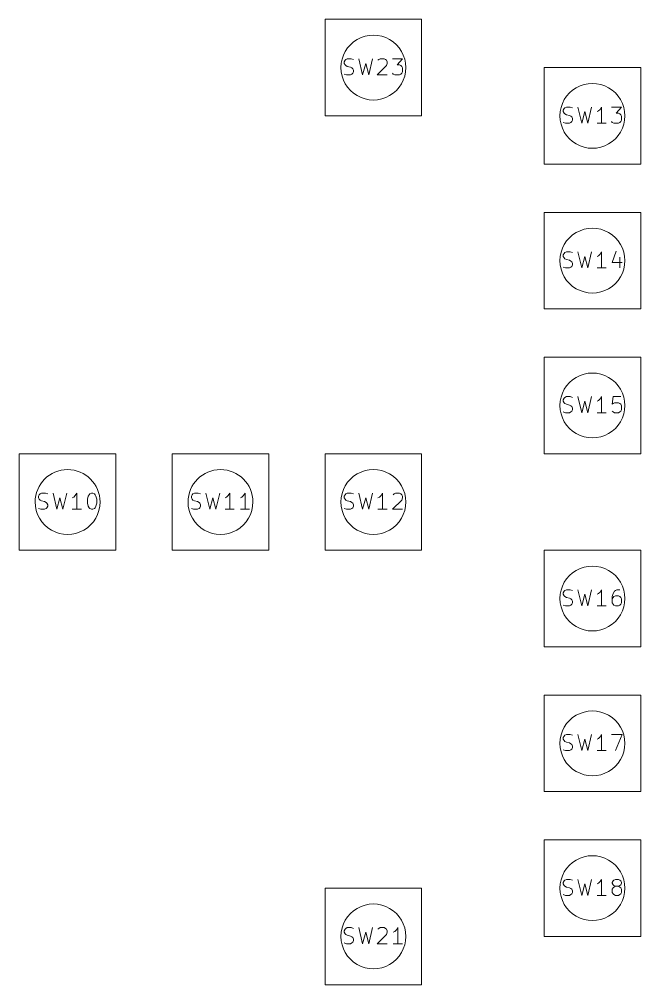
# Model space of a CAD drawing. Extents: x 2.5 to 79.1, y -62.1 to -2.1.
# Drawn here: x 40.5 to 79.1, y -62.1 to -2.1 of the extents above; entities that cross this region are included whole.
import ezdxf

# ---------------------------------------------------------------- set-up
doc = ezdxf.new("R2010")
doc.units = 0
doc.layers.get('0').update_dxf_attribs({"linetype": 'CONTINUOUS', "lineweight": 5})

msp = doc.modelspace()

# ---------------------------------------------------------------- linework, layer by layer
at = {"color": 7, "true_color": 0xffffff}
for p, q in [((59.484322, -8.121009), (59.484322, -2.121009)), ((59.484322, -2.121009), (65.484322, -2.121009)), ((65.484322, -2.121009), (65.484322, -8.121009)), ((60.674798, -4.763866), (60.722417, -4.668628)), ((60.674798, -4.859104), (60.674798, -4.763866)), ((60.722417, -4.668628), (60.770036, -4.621009)), ((60.770036, -4.621009), (60.865274, -4.573389)), ((60.865274, -4.573389), (61.103369, -4.573389)), ((61.103369, -4.573389), (61.246226, -4.621009)), ((61.57956, -4.573389), (61.817655, -5.573389)), ((62.198607, -5.573389), (62.436702, -4.573389)), ((62.770036, -4.668628), (62.817655, -4.621009)), ((62.817655, -4.621009), (62.912893, -4.573389)), ((62.912893, -4.573389), (63.150988, -4.573389)), ((63.150988, -4.573389), (63.246226, -4.621009)), ((63.246226, -4.621009), (63.293845, -4.668628)), ((63.293845, -4.668628), (63.341464, -4.763866)), ((63.341464, -4.763866), (63.341464, -4.859104)), ((63.674798, -4.573389), (64.293845, -4.573389)), ((64.293845, -4.573389), (63.960512, -4.954342)), ((60.722417, -4.954342), (60.674798, -4.859104)), ((60.770036, -5.001961), (60.722417, -4.954342)), ((60.865274, -5.04958), (60.770036, -5.001961)), ((61.05575, -5.097199), (60.865274, -5.04958)), ((61.150988, -5.144818), (61.05575, -5.097199)), ((61.198607, -5.192437), (61.150988, -5.144818)), ((61.246226, -5.287675), (61.198607, -5.192437)), ((61.198607, -5.478151), (61.246226, -5.382913)), ((61.246226, -5.382913), (61.246226, -5.287675)), ((61.817655, -5.573389), (62.008131, -4.859104)), ((62.008131, -4.859104), (62.198607, -5.573389)), ((63.293845, -5.001961), (62.722417, -5.573389)), ((63.341464, -4.859104), (63.293845, -5.001961)), ((63.960512, -4.954342), (64.103369, -4.954342)), ((64.103369, -4.954342), (64.198607, -5.001961)), ((64.198607, -5.001961), (64.246226, -5.04958)), ((64.246226, -5.04958), (64.293845, -5.144818)), ((64.293845, -5.382913), (64.246226, -5.478151)), ((64.293845, -5.144818), (64.293845, -5.382913)), ((64.499884, -5.121009), (64.499884, -5.121009)), ((73.094322, -11.121009), (73.094322, -5.121009)), ((73.094322, -5.121009), (76.094322, -5.121009)), ((76.094322, -5.121009), (79.094322, -5.121009)), ((79.094322, -5.121009), (79.094322, -11.121009)), ((60.674798, -5.52577), (60.817655, -5.573389)), ((60.817655, -5.573389), (61.05575, -5.573389)), ((61.05575, -5.573389), (61.150988, -5.52577)), ((61.150988, -5.52577), (61.198607, -5.478151)), ((62.722417, -5.573389), (63.341464, -5.573389)), ((63.722417, -5.52577), (63.674798, -5.478151)), ((63.817655, -5.573389), (63.722417, -5.52577)), ((64.103369, -5.573389), (63.817655, -5.573389)), ((64.198607, -5.52577), (64.103369, -5.573389)), ((64.246226, -5.478151), (64.198607, -5.52577)), ((74.284798, -7.763866), (74.332417, -7.668628)), ((74.284798, -7.859104), (74.284798, -7.763866)), ((74.332417, -7.668628), (74.380036, -7.621009)), ((74.380036, -7.621009), (74.475274, -7.573389)), ((74.475274, -7.573389), (74.713369, -7.573389)), ((74.713369, -7.573389), (74.856226, -7.621009)), ((75.18956, -7.573389), (75.427655, -8.573389)), ((75.808607, -8.573389), (76.046702, -7.573389)), ((76.570512, -7.716247), (76.475274, -7.811485)), ((76.66575, -7.573389), (76.570512, -7.716247)), ((76.66575, -8.573389), (76.66575, -7.573389)), ((77.284798, -7.573389), (77.903845, -7.573389)), ((77.903845, -7.573389), (77.570512, -7.954342)), ((62.484322, -8.121009), (59.484322, -8.121009)), ((65.484322, -8.121009), (62.484322, -8.121009)), ((74.332417, -7.954342), (74.284798, -7.859104)), ((74.380036, -8.001961), (74.332417, -7.954342)), ((74.475274, -8.04958), (74.380036, -8.001961)), ((74.66575, -8.097199), (74.475274, -8.04958)), ((74.760988, -8.144818), (74.66575, -8.097199)), ((74.808607, -8.192437), (74.760988, -8.144818)), ((74.856226, -8.287675), (74.808607, -8.192437)), ((74.808607, -8.478151), (74.856226, -8.382913)), ((74.856226, -8.382913), (74.856226, -8.287675)), ((75.427655, -8.573389), (75.618131, -7.859104)), ((75.618131, -7.859104), (75.808607, -8.573389)), ((76.475274, -7.811485), (76.380036, -7.859104)), ((77.570512, -7.954342), (77.713369, -7.954342)), ((77.713369, -7.954342), (77.808607, -8.001961)), ((77.808607, -8.001961), (77.856226, -8.04958)), ((77.856226, -8.04958), (77.903845, -8.144818)), ((77.903845, -8.382913), (77.856226, -8.478151)), ((77.903845, -8.144818), (77.903845, -8.382913)), ((78.109884, -8.121009), (78.109884, -8.121009)), ((74.284798, -8.52577), (74.427655, -8.573389)), ((74.427655, -8.573389), (74.66575, -8.573389)), ((74.66575, -8.573389), (74.760988, -8.52577)), ((74.760988, -8.52577), (74.808607, -8.478151)), ((76.951464, -8.573389), (76.380036, -8.573389)), ((77.332417, -8.52577), (77.284798, -8.478151)), ((77.427655, -8.573389), (77.332417, -8.52577)), ((77.713369, -8.573389), (77.427655, -8.573389)), ((77.808607, -8.52577), (77.713369, -8.573389)), ((77.856226, -8.478151), (77.808607, -8.52577)), ((79.094322, -11.121009), (73.094322, -11.121009)), ((73.094322, -20.121009), (73.094322, -14.121009)), ((73.094322, -14.121009), (76.094322, -14.121009)), ((76.094322, -14.121009), (79.094322, -14.121009)), ((79.094322, -14.121009), (79.094322, -20.121009)), ((74.284798, -16.763866), (74.332417, -16.668628)), ((74.284798, -16.859104), (74.284798, -16.763866)), ((74.332417, -16.668628), (74.380036, -16.621009)), ((74.380036, -16.621009), (74.475274, -16.573389)), ((74.475274, -16.573389), (74.713369, -16.573389)), ((74.713369, -16.573389), (74.856226, -16.621009)), ((75.18956, -16.573389), (75.427655, -17.573389)), ((75.808607, -17.573389), (76.046702, -16.573389)), ((76.570512, -16.716247), (76.475274, -16.811485)), ((76.66575, -16.573389), (76.570512, -16.716247)), ((76.66575, -17.573389), (76.66575, -16.573389)), ((77.570512, -16.52577), (77.332417, -17.240056)), ((74.332417, -16.954342), (74.284798, -16.859104)), ((74.380036, -17.001961), (74.332417, -16.954342)), ((74.475274, -17.04958), (74.380036, -17.001961)), ((74.66575, -17.097199), (74.475274, -17.04958)), ((74.760988, -17.144818), (74.66575, -17.097199)), ((74.808607, -17.192437), (74.760988, -17.144818)), ((74.856226, -17.287675), (74.808607, -17.192437)), ((74.808607, -17.478151), (74.856226, -17.382913)), ((74.856226, -17.382913), (74.856226, -17.287675)), ((75.427655, -17.573389), (75.618131, -16.859104)), ((75.618131, -16.859104), (75.808607, -17.573389)), ((76.475274, -16.811485), (76.380036, -16.859104)), ((77.332417, -17.240056), (77.951464, -17.240056)), ((77.808607, -16.906723), (77.808607, -17.573389)), ((78.109884, -17.121009), (78.109884, -17.121009)), ((74.284798, -17.52577), (74.427655, -17.573389)), ((74.427655, -17.573389), (74.66575, -17.573389)), ((74.66575, -17.573389), (74.760988, -17.52577)), ((74.760988, -17.52577), (74.808607, -17.478151)), ((76.951464, -17.573389), (76.380036, -17.573389)), ((79.094322, -20.121009), (73.094322, -20.121009)), ((73.094322, -29.121009), (73.094322, -23.121009)), ((73.094322, -23.121009), (76.094322, -23.121009)), ((76.094322, -23.121009), (79.094322, -23.121009)), ((79.094322, -23.121009), (79.094322, -29.121009)), ((74.284798, -25.763866), (74.332417, -25.668628)), ((74.284798, -25.859104), (74.284798, -25.763866)), ((74.332417, -25.668628), (74.380036, -25.621009)), ((74.380036, -25.621009), (74.475274, -25.573389)), ((74.475274, -25.573389), (74.713369, -25.573389)), ((74.713369, -25.573389), (74.856226, -25.621009)), ((75.18956, -25.573389), (75.427655, -26.573389)), ((75.808607, -26.573389), (76.046702, -25.573389)), ((76.570512, -25.716247), (76.475274, -25.811485)), ((76.66575, -25.573389), (76.570512, -25.716247)), ((76.66575, -26.573389), (76.66575, -25.573389)), ((77.380036, -25.573389), (77.332417, -26.04958)), ((77.856226, -25.573389), (77.380036, -25.573389)), ((74.332417, -25.954342), (74.284798, -25.859104)), ((74.380036, -26.001961), (74.332417, -25.954342)), ((74.475274, -26.04958), (74.380036, -26.001961)), ((74.66575, -26.097199), (74.475274, -26.04958)), ((74.760988, -26.144818), (74.66575, -26.097199)), ((74.808607, -26.192437), (74.760988, -26.144818)), ((74.856226, -26.287675), (74.808607, -26.192437)), ((74.808607, -26.478151), (74.856226, -26.382913)), ((74.856226, -26.382913), (74.856226, -26.287675)), ((75.427655, -26.573389), (75.618131, -25.859104)), ((75.618131, -25.859104), (75.808607, -26.573389)), ((76.475274, -25.811485), (76.380036, -25.859104)), ((77.332417, -26.04958), (77.380036, -26.001961)), ((77.380036, -26.001961), (77.475274, -25.954342)), ((77.475274, -25.954342), (77.713369, -25.954342)), ((77.713369, -25.954342), (77.808607, -26.001961)), ((77.808607, -26.001961), (77.856226, -26.04958)), ((77.856226, -26.04958), (77.903845, -26.144818)), ((77.903845, -26.382913), (77.856226, -26.478151)), ((77.903845, -26.144818), (77.903845, -26.382913)), ((78.109884, -26.121009), (78.109884, -26.121009)), ((74.284798, -26.52577), (74.427655, -26.573389)), ((74.427655, -26.573389), (74.66575, -26.573389)), ((74.66575, -26.573389), (74.760988, -26.52577)), ((74.760988, -26.52577), (74.808607, -26.478151)), ((76.951464, -26.573389), (76.380036, -26.573389)), ((77.380036, -26.52577), (77.332417, -26.478151)), ((77.475274, -26.573389), (77.380036, -26.52577)), ((77.713369, -26.573389), (77.475274, -26.573389)), ((77.808607, -26.52577), (77.713369, -26.573389)), ((77.856226, -26.478151), (77.808607, -26.52577)), ((40.484322, -29.121009), (43.484322, -29.121009)), ((40.484322, -35.121009), (40.484322, -29.121009)), ((43.484322, -29.121009), (46.484322, -29.121009)), ((46.484322, -29.121009), (46.484322, -35.121009)), ((49.984322, -29.121009), (52.984322, -29.121009)), ((49.984322, -35.121009), (49.984322, -29.121009)), ((52.984322, -29.121009), (55.984322, -29.121009)), ((55.984322, -29.121009), (55.984322, -35.121009)), ((59.484322, -35.121009), (59.484322, -29.121009)), ((59.484322, -29.121009), (62.484322, -29.121009)), ((62.484322, -29.121009), (65.484322, -29.121009)), ((65.484322, -29.121009), (65.484322, -35.121009)), ((79.094322, -29.121009), (73.094322, -29.121009)), ((41.674798, -31.763866), (41.722417, -31.668628)), ((41.674798, -31.859104), (41.674798, -31.763866)), ((41.722417, -31.668628), (41.770036, -31.621009)), ((41.770036, -31.621009), (41.865274, -31.573389)), ((41.865274, -31.573389), (42.103369, -31.573389)), ((42.103369, -31.573389), (42.246226, -31.621009)), ((42.57956, -31.573389), (42.817655, -32.573389)), ((43.198607, -32.573389), (43.436702, -31.573389)), ((43.960512, -31.716247), (43.865274, -31.811485)), ((44.05575, -31.573389), (43.960512, -31.716247)), ((44.05575, -32.573389), (44.05575, -31.573389)), ((44.722417, -31.954342), (44.770036, -31.763866)), ((44.770036, -31.763866), (44.817655, -31.668628)), ((44.817655, -31.668628), (44.865274, -31.621009)), ((44.865274, -31.621009), (44.960512, -31.573389)), ((44.960512, -31.573389), (45.05575, -31.573389)), ((45.05575, -31.573389), (45.150988, -31.621009)), ((45.150988, -31.621009), (45.198607, -31.668628)), ((45.198607, -31.668628), (45.246226, -31.763866)), ((45.246226, -31.763866), (45.293845, -31.954342)), ((51.174798, -31.763866), (51.222417, -31.668628)), ((51.174798, -31.859104), (51.174798, -31.763866)), ((51.222417, -31.668628), (51.270036, -31.621009)), ((51.270036, -31.621009), (51.365274, -31.573389)), ((51.365274, -31.573389), (51.603369, -31.573389)), ((51.603369, -31.573389), (51.746226, -31.621009)), ((52.07956, -31.573389), (52.317655, -32.573389)), ((52.698607, -32.573389), (52.936702, -31.573389)), ((53.460512, -31.716247), (53.365274, -31.811485)), ((53.55575, -31.573389), (53.460512, -31.716247)), ((53.55575, -32.573389), (53.55575, -31.573389)), ((54.412893, -31.716247), (54.317655, -31.811485)), ((54.508131, -31.573389), (54.412893, -31.716247)), ((54.508131, -32.573389), (54.508131, -31.573389)), ((60.674798, -31.763866), (60.722417, -31.668628)), ((60.674798, -31.859104), (60.674798, -31.763866)), ((60.722417, -31.668628), (60.770036, -31.621009)), ((60.770036, -31.621009), (60.865274, -31.573389)), ((60.865274, -31.573389), (61.103369, -31.573389)), ((61.103369, -31.573389), (61.246226, -31.621009)), ((61.57956, -31.573389), (61.817655, -32.573389)), ((62.198607, -32.573389), (62.436702, -31.573389)), ((62.960512, -31.716247), (62.865274, -31.811485)), ((63.05575, -31.573389), (62.960512, -31.716247)), ((63.05575, -32.573389), (63.05575, -31.573389)), ((63.722417, -31.668628), (63.770036, -31.621009)), ((63.770036, -31.621009), (63.865274, -31.573389)), ((63.865274, -31.573389), (64.103369, -31.573389)), ((64.103369, -31.573389), (64.198607, -31.621009)), ((64.198607, -31.621009), (64.246226, -31.668628)), ((64.246226, -31.668628), (64.293845, -31.763866)), ((64.293845, -31.763866), (64.293845, -31.859104)), ((41.722417, -31.954342), (41.674798, -31.859104)), ((41.770036, -32.001961), (41.722417, -31.954342)), ((41.865274, -32.04958), (41.770036, -32.001961)), ((42.05575, -32.097199), (41.865274, -32.04958)), ((42.150988, -32.144818), (42.05575, -32.097199)), ((42.198607, -32.192437), (42.150988, -32.144818)), ((42.246226, -32.287675), (42.198607, -32.192437)), ((42.198607, -32.478151), (42.246226, -32.382913)), ((42.246226, -32.382913), (42.246226, -32.287675)), ((42.817655, -32.573389), (43.008131, -31.859104)), ((43.008131, -31.859104), (43.198607, -32.573389)), ((43.865274, -31.811485), (43.770036, -31.859104)), ((44.722417, -32.192437), (44.722417, -31.954342)), ((44.770036, -32.382913), (44.722417, -32.192437)), ((44.817655, -32.478151), (44.770036, -32.382913)), ((45.246226, -32.382913), (45.198607, -32.478151)), ((45.293845, -32.192437), (45.246226, -32.382913)), ((45.293845, -31.954342), (45.293845, -32.192437)), ((45.499884, -32.121009), (45.499884, -32.121009)), ((51.222417, -31.954342), (51.174798, -31.859104)), ((51.270036, -32.001961), (51.222417, -31.954342)), ((51.365274, -32.04958), (51.270036, -32.001961)), ((51.55575, -32.097199), (51.365274, -32.04958)), ((51.650988, -32.144818), (51.55575, -32.097199)), ((51.698607, -32.192437), (51.650988, -32.144818)), ((51.746226, -32.287675), (51.698607, -32.192437)), ((51.698607, -32.478151), (51.746226, -32.382913)), ((51.746226, -32.382913), (51.746226, -32.287675)), ((52.317655, -32.573389), (52.508131, -31.859104)), ((52.508131, -31.859104), (52.698607, -32.573389)), ((53.365274, -31.811485), (53.270036, -31.859104)), ((54.317655, -31.811485), (54.222417, -31.859104)), ((54.999884, -32.121009), (54.999884, -32.121009)), ((60.722417, -31.954342), (60.674798, -31.859104)), ((60.770036, -32.001961), (60.722417, -31.954342)), ((60.865274, -32.04958), (60.770036, -32.001961)), ((61.05575, -32.097199), (60.865274, -32.04958)), ((61.150988, -32.144818), (61.05575, -32.097199)), ((61.198607, -32.192437), (61.150988, -32.144818)), ((61.246226, -32.287675), (61.198607, -32.192437)), ((61.198607, -32.478151), (61.246226, -32.382913)), ((61.246226, -32.382913), (61.246226, -32.287675)), ((61.817655, -32.573389), (62.008131, -31.859104)), ((62.008131, -31.859104), (62.198607, -32.573389)), ((62.865274, -31.811485), (62.770036, -31.859104)), ((64.246226, -32.001961), (63.674798, -32.573389)), ((64.293845, -31.859104), (64.246226, -32.001961)), ((64.499884, -32.121009), (64.499884, -32.121009)), ((41.674798, -32.52577), (41.817655, -32.573389)), ((41.817655, -32.573389), (42.05575, -32.573389)), ((42.05575, -32.573389), (42.150988, -32.52577)), ((42.150988, -32.52577), (42.198607, -32.478151)), ((44.341464, -32.573389), (43.770036, -32.573389)), ((44.865274, -32.52577), (44.817655, -32.478151)), ((44.960512, -32.573389), (44.865274, -32.52577)), ((45.05575, -32.573389), (44.960512, -32.573389)), ((45.150988, -32.52577), (45.05575, -32.573389)), ((45.198607, -32.478151), (45.150988, -32.52577)), ((51.174798, -32.52577), (51.317655, -32.573389)), ((51.317655, -32.573389), (51.55575, -32.573389)), ((51.55575, -32.573389), (51.650988, -32.52577)), ((51.650988, -32.52577), (51.698607, -32.478151)), ((53.841464, -32.573389), (53.270036, -32.573389)), ((54.793845, -32.573389), (54.222417, -32.573389)), ((60.674798, -32.52577), (60.817655, -32.573389)), ((60.817655, -32.573389), (61.05575, -32.573389)), ((61.05575, -32.573389), (61.150988, -32.52577)), ((61.150988, -32.52577), (61.198607, -32.478151)), ((63.341464, -32.573389), (62.770036, -32.573389)), ((63.674798, -32.573389), (64.293845, -32.573389)), ((46.484322, -35.121009), (40.484322, -35.121009)), ((55.984322, -35.121009), (49.984322, -35.121009)), ((65.484322, -35.121009), (59.484322, -35.121009)), ((73.094322, -41.121009), (73.094322, -35.121009)), ((73.094322, -35.121009), (76.094322, -35.121009)), ((76.094322, -35.121009), (79.094322, -35.121009)), ((79.094322, -35.121009), (79.094322, -41.121009)), ((74.284798, -37.763866), (74.332417, -37.668628)), ((74.284798, -37.859104), (74.284798, -37.763866)), ((74.332417, -37.668628), (74.380036, -37.621009)), ((74.380036, -37.621009), (74.475274, -37.573389)), ((74.475274, -37.573389), (74.713369, -37.573389)), ((74.713369, -37.573389), (74.856226, -37.621009)), ((75.18956, -37.573389), (75.427655, -38.573389)), ((75.808607, -38.573389), (76.046702, -37.573389)), ((76.570512, -37.716247), (76.475274, -37.811485)), ((76.66575, -37.573389), (76.570512, -37.716247)), ((76.66575, -38.573389), (76.66575, -37.573389)), ((77.475274, -37.668628), (77.380036, -37.811485)), ((77.522893, -37.621009), (77.475274, -37.668628)), ((77.618131, -37.573389), (77.522893, -37.621009)), ((77.808607, -37.573389), (77.618131, -37.573389)), ((74.332417, -37.954342), (74.284798, -37.859104)), ((74.380036, -38.001961), (74.332417, -37.954342)), ((74.475274, -38.04958), (74.380036, -38.001961)), ((74.66575, -38.097199), (74.475274, -38.04958)), ((74.760988, -38.144818), (74.66575, -38.097199)), ((74.808607, -38.192437), (74.760988, -38.144818)), ((74.856226, -38.287675), (74.808607, -38.192437)), ((74.808607, -38.478151), (74.856226, -38.382913)), ((74.856226, -38.382913), (74.856226, -38.287675)), ((75.427655, -38.573389), (75.618131, -37.859104)), ((75.618131, -37.859104), (75.808607, -38.573389)), ((76.475274, -37.811485), (76.380036, -37.859104)), ((77.380036, -37.811485), (77.332417, -38.001961)), ((77.332417, -38.001961), (77.332417, -38.382913)), ((77.380036, -38.04958), (77.332417, -38.144818)), ((77.332417, -38.382913), (77.380036, -38.478151)), ((77.427655, -38.001961), (77.380036, -38.04958)), ((77.522893, -37.954342), (77.427655, -38.001961)), ((77.713369, -37.954342), (77.522893, -37.954342)), ((77.808607, -38.001961), (77.713369, -37.954342)), ((77.856226, -38.04958), (77.808607, -38.001961)), ((77.903845, -38.144818), (77.856226, -38.04958)), ((77.856226, -38.478151), (77.903845, -38.382913)), ((77.903845, -38.382913), (77.903845, -38.144818)), ((78.109884, -38.121009), (78.109884, -38.121009)), ((74.284798, -38.52577), (74.427655, -38.573389)), ((74.427655, -38.573389), (74.66575, -38.573389)), ((74.66575, -38.573389), (74.760988, -38.52577)), ((74.760988, -38.52577), (74.808607, -38.478151)), ((76.951464, -38.573389), (76.380036, -38.573389)), ((77.380036, -38.478151), (77.427655, -38.52577)), ((77.427655, -38.52577), (77.522893, -38.573389)), ((77.522893, -38.573389), (77.713369, -38.573389)), ((77.713369, -38.573389), (77.808607, -38.52577)), ((77.808607, -38.52577), (77.856226, -38.478151)), ((79.094322, -41.121009), (73.094322, -41.121009)), ((73.094322, -44.121009), (76.094322, -44.121009)), ((73.094322, -50.121009), (73.094322, -44.121009)), ((76.094322, -44.121009), (79.094322, -44.121009)), ((79.094322, -44.121009), (79.094322, -50.121009)), ((74.284798, -46.763866), (74.332417, -46.668628)), ((74.284798, -46.859104), (74.284798, -46.763866)), ((74.332417, -46.668628), (74.380036, -46.621009)), ((74.380036, -46.621009), (74.475274, -46.573389)), ((74.475274, -46.573389), (74.713369, -46.573389)), ((74.713369, -46.573389), (74.856226, -46.621009)), ((75.18956, -46.573389), (75.427655, -47.573389)), ((75.808607, -47.573389), (76.046702, -46.573389)), ((76.570512, -46.716247), (76.475274, -46.811485)), ((76.66575, -46.573389), (76.570512, -46.716247)), ((76.66575, -47.573389), (76.66575, -46.573389)), ((77.284798, -46.573389), (77.951464, -46.573389)), ((77.951464, -46.573389), (77.522893, -47.573389)), ((74.332417, -46.954342), (74.284798, -46.859104)), ((74.380036, -47.001961), (74.332417, -46.954342)), ((74.475274, -47.04958), (74.380036, -47.001961)), ((74.66575, -47.097199), (74.475274, -47.04958)), ((74.760988, -47.144818), (74.66575, -47.097199)), ((74.808607, -47.192437), (74.760988, -47.144818)), ((74.856226, -47.287675), (74.808607, -47.192437)), ((74.808607, -47.478151), (74.856226, -47.382913)), ((74.856226, -47.382913), (74.856226, -47.287675)), ((75.427655, -47.573389), (75.618131, -46.859104)), ((75.618131, -46.859104), (75.808607, -47.573389)), ((76.475274, -46.811485), (76.380036, -46.859104)), ((78.109884, -47.121009), (78.109884, -47.121009)), ((74.284798, -47.52577), (74.427655, -47.573389)), ((74.427655, -47.573389), (74.66575, -47.573389)), ((74.66575, -47.573389), (74.760988, -47.52577)), ((74.760988, -47.52577), (74.808607, -47.478151)), ((76.951464, -47.573389), (76.380036, -47.573389)), ((79.094322, -50.121009), (73.094322, -50.121009)), ((73.094322, -59.121009), (73.094322, -53.121009)), ((73.094322, -53.121009), (76.094322, -53.121009)), ((76.094322, -53.121009), (79.094322, -53.121009)), ((79.094322, -53.121009), (79.094322, -59.121009)), ((74.284798, -55.763866), (74.332417, -55.668628)), ((74.284798, -55.859104), (74.284798, -55.763866)), ((74.332417, -55.668628), (74.380036, -55.621009)), ((74.380036, -55.621009), (74.475274, -55.573389)), ((74.475274, -55.573389), (74.713369, -55.573389)), ((74.713369, -55.573389), (74.856226, -55.621009)), ((75.18956, -55.573389), (75.427655, -56.573389)), ((75.808607, -56.573389), (76.046702, -55.573389)), ((76.570512, -55.716247), (76.475274, -55.811485)), ((76.66575, -55.573389), (76.570512, -55.716247)), ((76.66575, -56.573389), (76.66575, -55.573389)), ((77.332417, -55.763866), (77.380036, -55.668628)), ((77.332417, -55.811485), (77.332417, -55.763866)), ((77.380036, -55.668628), (77.427655, -55.621009)), ((77.427655, -55.621009), (77.522893, -55.573389)), ((77.522893, -55.573389), (77.713369, -55.573389)), ((77.713369, -55.573389), (77.808607, -55.621009)), ((77.808607, -55.621009), (77.856226, -55.668628)), ((77.856226, -55.668628), (77.903845, -55.763866)), ((77.903845, -55.763866), (77.903845, -55.811485)), ((59.484322, -56.121009), (62.484322, -56.121009)), ((59.484322, -62.121009), (59.484322, -56.121009)), ((62.484322, -56.121009), (65.484322, -56.121009)), ((65.484322, -56.121009), (65.484322, -62.121009)), ((74.332417, -55.954342), (74.284798, -55.859104)), ((74.380036, -56.001961), (74.332417, -55.954342)), ((74.475274, -56.04958), (74.380036, -56.001961)), ((74.66575, -56.097199), (74.475274, -56.04958)), ((74.760988, -56.144818), (74.66575, -56.097199)), ((74.808607, -56.192437), (74.760988, -56.144818)), ((74.856226, -56.287675), (74.808607, -56.192437)), ((74.808607, -56.478151), (74.856226, -56.382913)), ((74.856226, -56.382913), (74.856226, -56.287675)), ((75.427655, -56.573389), (75.618131, -55.859104)), ((75.618131, -55.859104), (75.808607, -56.573389)), ((76.475274, -55.811485), (76.380036, -55.859104)), ((77.380036, -55.906723), (77.332417, -55.811485)), ((77.380036, -56.097199), (77.332417, -56.192437)), ((77.332417, -56.192437), (77.332417, -56.382913)), ((77.332417, -56.382913), (77.380036, -56.478151)), ((77.427655, -55.954342), (77.380036, -55.906723)), ((77.427655, -56.04958), (77.380036, -56.097199)), ((77.522893, -56.001961), (77.427655, -55.954342)), ((77.522893, -56.001961), (77.427655, -56.04958)), ((77.713369, -56.001961), (77.522893, -56.001961)), ((77.808607, -55.954342), (77.713369, -56.001961)), ((77.808607, -56.04958), (77.713369, -56.001961)), ((77.856226, -55.906723), (77.808607, -55.954342)), ((77.856226, -56.097199), (77.808607, -56.04958)), ((77.903845, -55.811485), (77.856226, -55.906723)), ((77.903845, -56.192437), (77.856226, -56.097199)), ((77.856226, -56.478151), (77.903845, -56.382913)), ((77.903845, -56.382913), (77.903845, -56.192437)), ((78.109884, -56.121009), (78.109884, -56.121009)), ((74.284798, -56.52577), (74.427655, -56.573389)), ((74.427655, -56.573389), (74.66575, -56.573389)), ((74.66575, -56.573389), (74.760988, -56.52577)), ((74.760988, -56.52577), (74.808607, -56.478151)), ((76.951464, -56.573389), (76.380036, -56.573389)), ((77.380036, -56.478151), (77.427655, -56.52577)), ((77.427655, -56.52577), (77.522893, -56.573389)), ((77.522893, -56.573389), (77.713369, -56.573389)), ((77.713369, -56.573389), (77.808607, -56.52577)), ((77.808607, -56.52577), (77.856226, -56.478151)), ((60.674798, -58.763866), (60.722417, -58.668628)), ((60.674798, -58.859104), (60.674798, -58.763866)), ((60.722417, -58.668628), (60.770036, -58.621009)), ((60.770036, -58.621009), (60.865274, -58.573389)), ((60.865274, -58.573389), (61.103369, -58.573389)), ((61.103369, -58.573389), (61.246226, -58.621009)), ((61.57956, -58.573389), (61.817655, -59.573389)), ((62.198607, -59.573389), (62.436702, -58.573389)), ((62.770036, -58.668628), (62.817655, -58.621009)), ((62.817655, -58.621009), (62.912893, -58.573389)), ((62.912893, -58.573389), (63.150988, -58.573389)), ((63.150988, -58.573389), (63.246226, -58.621009)), ((63.246226, -58.621009), (63.293845, -58.668628)), ((63.293845, -58.668628), (63.341464, -58.763866)), ((63.341464, -58.763866), (63.341464, -58.859104)), ((63.912893, -58.716247), (63.817655, -58.811485)), ((64.008131, -58.573389), (63.912893, -58.716247)), ((64.008131, -59.573389), (64.008131, -58.573389)), ((60.722417, -58.954342), (60.674798, -58.859104)), ((60.770036, -59.001961), (60.722417, -58.954342)), ((60.865274, -59.04958), (60.770036, -59.001961)), ((61.05575, -59.097199), (60.865274, -59.04958)), ((61.150988, -59.144818), (61.05575, -59.097199)), ((61.198607, -59.192437), (61.150988, -59.144818)), ((61.246226, -59.287675), (61.198607, -59.192437)), ((61.198607, -59.478151), (61.246226, -59.382913)), ((61.246226, -59.382913), (61.246226, -59.287675)), ((61.817655, -59.573389), (62.008131, -58.859104)), ((62.008131, -58.859104), (62.198607, -59.573389)), ((63.293845, -59.001961), (62.722417, -59.573389)), ((63.341464, -58.859104), (63.293845, -59.001961)), ((63.817655, -58.811485), (63.722417, -58.859104)), ((64.499884, -59.121009), (64.499884, -59.121009)), ((79.094322, -59.121009), (73.094322, -59.121009)), ((60.674798, -59.52577), (60.817655, -59.573389)), ((60.817655, -59.573389), (61.05575, -59.573389)), ((61.05575, -59.573389), (61.150988, -59.52577)), ((61.150988, -59.52577), (61.198607, -59.478151)), ((62.722417, -59.573389), (63.341464, -59.573389)), ((64.293845, -59.573389), (63.722417, -59.573389)), ((65.484322, -62.121009), (59.484322, -62.121009))]:
    msp.add_line(p, q, dxfattribs=at)
for points in [[(60.468756, -5.121009), (60.468756, -4.400918), (60.85292, -3.735525), (61.476538, -3.37548)], [(61.476538, -3.37548), (62.100156, -3.015434), (62.868484, -3.015434), (63.492102, -3.37548)], [(63.492102, -3.37548), (64.11572, -3.735525), (64.499884, -4.400918), (64.499884, -5.121009)], [(61.476538, -6.866539), (60.85292, -6.506493), (60.468756, -5.841101), (60.468756, -5.121009)], [(64.499884, -5.121009), (64.499884, -5.841101), (64.11572, -6.506493), (63.492102, -6.866539)], [(74.078756, -8.121009), (74.078756, -7.400918), (74.46292, -6.735525), (75.086538, -6.37548)], [(75.086538, -6.37548), (75.710156, -6.015434), (76.478484, -6.015434), (77.102102, -6.37548)], [(77.102102, -6.37548), (77.72572, -6.735525), (78.109884, -7.400918), (78.109884, -8.121009)], [(63.492102, -6.866539), (62.868484, -7.226585), (62.100156, -7.226585), (61.476538, -6.866539)], [(75.086538, -9.866539), (74.46292, -9.506493), (74.078756, -8.841101), (74.078756, -8.121009)], [(78.109884, -8.121009), (78.109884, -8.841101), (77.72572, -9.506493), (77.102102, -9.866539)], [(77.102102, -9.866539), (76.478484, -10.226585), (75.710156, -10.226585), (75.086538, -9.866539)], [(74.078756, -17.121009), (74.078756, -16.400918), (74.46292, -15.735525), (75.086538, -15.37548)], [(75.086538, -15.37548), (75.710156, -15.015434), (76.478484, -15.015434), (77.102102, -15.37548)], [(77.102102, -15.37548), (77.72572, -15.735525), (78.109884, -16.400918), (78.109884, -17.121009)], [(75.086538, -18.866539), (74.46292, -18.506493), (74.078756, -17.841101), (74.078756, -17.121009)], [(78.109884, -17.121009), (78.109884, -17.841101), (77.72572, -18.506493), (77.102102, -18.866539)], [(77.102102, -18.866539), (76.478484, -19.226585), (75.710156, -19.226585), (75.086538, -18.866539)], [(74.078756, -26.121009), (74.078756, -25.400918), (74.46292, -24.735525), (75.086538, -24.37548)], [(75.086538, -24.37548), (75.710156, -24.015434), (76.478484, -24.015434), (77.102102, -24.37548)], [(77.102102, -24.37548), (77.72572, -24.735525), (78.109884, -25.400918), (78.109884, -26.121009)], [(75.086538, -27.866539), (74.46292, -27.506493), (74.078756, -26.841101), (74.078756, -26.121009)], [(78.109884, -26.121009), (78.109884, -26.841101), (77.72572, -27.506493), (77.102102, -27.866539)], [(77.102102, -27.866539), (76.478484, -28.226585), (75.710156, -28.226585), (75.086538, -27.866539)], [(41.468756, -32.121009), (41.468756, -31.007844), (42.371155, -30.105445), (43.48432, -30.105445)], [(43.48432, -30.105445), (44.597485, -30.105445), (45.499884, -31.007844), (45.499884, -32.121009)], [(50.968756, -32.121009), (50.968756, -31.007844), (51.871155, -30.105445), (52.98432, -30.105445)], [(52.98432, -30.105445), (54.097485, -30.105445), (54.999884, -31.007844), (54.999884, -32.121009)], [(60.468756, -32.121009), (60.468756, -31.400918), (60.85292, -30.735525), (61.476538, -30.37548)], [(61.476538, -30.37548), (62.100156, -30.015434), (62.868484, -30.015434), (63.492102, -30.37548)], [(63.492102, -30.37548), (64.11572, -30.735525), (64.499884, -31.400918), (64.499884, -32.121009)], [(42.476538, -33.866539), (41.85292, -33.506493), (41.468756, -32.841101), (41.468756, -32.121009)], [(45.499884, -32.121009), (45.499884, -32.841101), (45.11572, -33.506493), (44.492102, -33.866539)], [(51.976538, -33.866539), (51.35292, -33.506493), (50.968756, -32.841101), (50.968756, -32.121009)], [(54.999884, -32.121009), (54.999884, -32.841101), (54.61572, -33.506493), (53.992102, -33.866539)], [(61.476538, -33.866539), (60.85292, -33.506493), (60.468756, -32.841101), (60.468756, -32.121009)], [(64.499884, -32.121009), (64.499884, -32.841101), (64.11572, -33.506493), (63.492102, -33.866539)], [(44.492102, -33.866539), (43.868484, -34.226585), (43.100156, -34.226585), (42.476538, -33.866539)], [(53.992102, -33.866539), (53.368484, -34.226585), (52.600156, -34.226585), (51.976538, -33.866539)], [(63.492102, -33.866539), (62.868484, -34.226585), (62.100156, -34.226585), (61.476538, -33.866539)], [(74.078756, -38.121009), (74.078756, -37.400918), (74.46292, -36.735525), (75.086538, -36.37548)], [(75.086538, -36.37548), (75.710156, -36.015434), (76.478484, -36.015434), (77.102102, -36.37548)], [(77.102102, -36.37548), (77.72572, -36.735525), (78.109884, -37.400918), (78.109884, -38.121009)], [(75.086538, -39.866539), (74.46292, -39.506493), (74.078756, -38.841101), (74.078756, -38.121009)], [(78.109884, -38.121009), (78.109884, -38.841101), (77.72572, -39.506493), (77.102102, -39.866539)], [(77.102102, -39.866539), (76.478484, -40.226585), (75.710156, -40.226585), (75.086538, -39.866539)], [(74.078756, -47.121009), (74.078756, -46.400918), (74.46292, -45.735525), (75.086538, -45.37548)], [(75.086538, -45.37548), (75.710156, -45.015434), (76.478484, -45.015434), (77.102102, -45.37548)], [(77.102102, -45.37548), (77.72572, -45.735525), (78.109884, -46.400918), (78.109884, -47.121009)], [(75.086538, -48.866539), (74.46292, -48.506493), (74.078756, -47.841101), (74.078756, -47.121009)], [(78.109884, -47.121009), (78.109884, -47.841101), (77.72572, -48.506493), (77.102102, -48.866539)], [(77.102102, -48.866539), (76.478484, -49.226585), (75.710156, -49.226585), (75.086538, -48.866539)], [(74.078756, -56.121009), (74.078756, -55.400918), (74.46292, -54.735525), (75.086538, -54.37548)], [(75.086538, -54.37548), (75.710156, -54.015434), (76.478484, -54.015434), (77.102102, -54.37548)], [(77.102102, -54.37548), (77.72572, -54.735525), (78.109884, -55.400918), (78.109884, -56.121009)], [(75.086538, -57.866539), (74.46292, -57.506493), (74.078756, -56.841101), (74.078756, -56.121009)], [(78.109884, -56.121009), (78.109884, -56.841101), (77.72572, -57.506493), (77.102102, -57.866539)], [(60.468756, -59.121009), (60.468756, -58.400918), (60.85292, -57.735525), (61.476538, -57.37548)], [(61.476538, -57.37548), (62.100156, -57.015434), (62.868484, -57.015434), (63.492102, -57.37548)], [(63.492102, -57.37548), (64.11572, -57.735525), (64.499884, -58.400918), (64.499884, -59.121009)], [(77.102102, -57.866539), (76.478484, -58.226585), (75.710156, -58.226585), (75.086538, -57.866539)], [(61.476538, -60.866539), (60.85292, -60.506493), (60.468756, -59.841101), (60.468756, -59.121009)], [(64.499884, -59.121009), (64.499884, -59.841101), (64.11572, -60.506493), (63.492102, -60.866539)], [(63.492102, -60.866539), (62.868484, -61.226585), (62.100156, -61.226585), (61.476538, -60.866539)]]:
    msp.add_open_spline(points, degree=3, dxfattribs=at)

doc.saveas('drawing.dxf')
